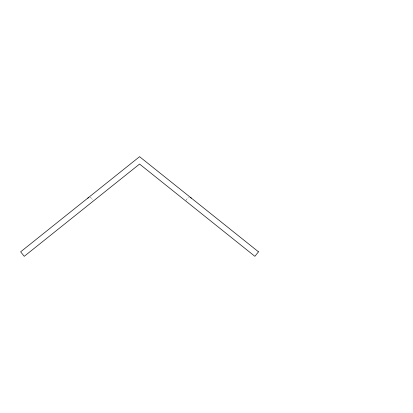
<?xml version="1.0" encoding="UTF-8"?>
<svg xmlns="http://www.w3.org/2000/svg" width="413" height="413" viewBox="0 0 413 413"><rect width="100%" height="100%" fill="white"/><g stroke="black" fill="none" stroke-linecap="round" stroke-linejoin="round"><path stroke-width="0.31" stroke-dasharray="2.06 1.55" d="M185.876 200.372L187.316 198.57L189.252 197.507M89.889 197.507L90.963 197.848L92.904 199.923"/><path stroke-width="0.62" d="M87.768 198.121L88.769 197.605M190.372 197.605L191.369 198.121M258.492 251.816L254.888 256.318L139.568 164.064L24.253 256.318L20.65 251.816L139.568 156.682L258.492 251.816"/></g></svg>
